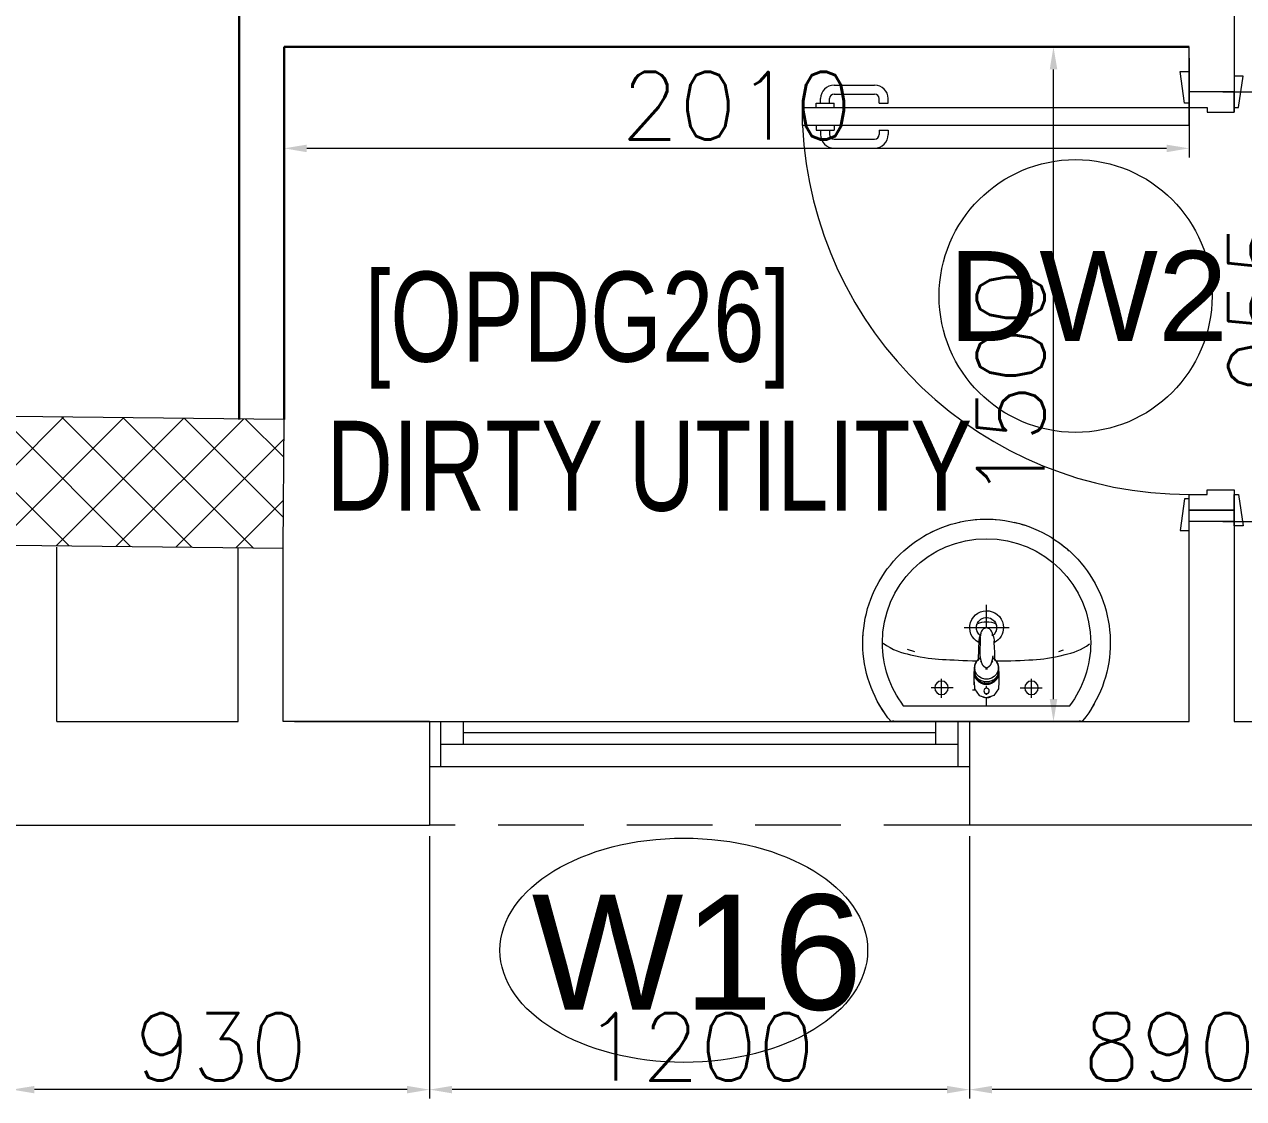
# Model space of a CAD drawing. Header units: millimetres. Extents: x -2143172 to 5255, y -610845 to 279739.
# Drawn here: x -1154901 to -1152191, y -595826 to -593438 of the extents above; entities that cross this region are included whole.
import ezdxf

# ---------------------------------------------------------------- set-up
doc = ezdxf.new("R2010")
doc.units = ezdxf.units.MM
doc.header["$LTSCALE"] = 30
doc.linetypes.add('HIDDEN', pattern=[9.525, 6.35, -3.175])
doc.linetypes.add('HIDDEN2', pattern=[0.1875, 0.125, -0.0625])
doc.layers.get('0').update_dxf_attribs({"lineweight": 5})
doc.layers.get('Defpoints').update_dxf_attribs({"lineweight": 5})
for name, color, linetype, lineweight in [('72_EGR_BASE_TEXT', 7, 'Continuous', 5), ('Al Window tag', 5, 'Continuous', 5), ('Aluminum', 7, 'Continuous', 5), ('C-HYDR-CTCH', 6, 'Continuous', 5), ('dims.', 152, 'Continuous', 5), ('DTAG', 20, 'Continuous', 9), ('Hatch', 252, 'Continuous', 5), ('LOADING', 163, 'Continuous', 5), ('P-SANR-FIXT', 6, 'Continuous', 18), ('P-SANR-FIXT-1', 6, 'Continuous', 13), ('Proj', 7, 'HIDDEN2', 5), ('Structure', 20, 'Continuous', 5), ('Walls', 32, 'Continuous', 5)]:
    doc.layers.add(name, color=color, linetype=linetype, lineweight=lineweight)
doc.layers.add('Wooden Joinery', color=7, linetype='Continuous', lineweight=5, true_color=0x521300)
doc.layers.add('X-WHITE glass', color=255, linetype='Continuous')
doc.styles.add('SIMPLEX', font='SIMPLEX.shx', dxfattribs={"height": 150})
doc.styles.add('TTLB-A0-JeddahDP$0$swis721', font='swiss.ttf')
doc.styles.add('X3G_ENTITY_2587DB', font='swisscl.ttf', dxfattribs={"height": 200})
doc.styles.add('X3G_ENTITY_258862', font='swisscl.ttf', dxfattribs={"height": 200})
doc.dimstyles.new('Buk', dxfattribs={"dimtxt": 150, "dimasz": 50, "dimexe": 20, "dimexo": 25, "dimgap": 20, "dimtad": 1, "dimdec": 0, "dimrnd": 5, "dimdsep": 46, "dimtxsty": 'SIMPLEX', "dimcen": 0, "dimdle": 20, "dimclrd": 256, "dimclre": 256, "dimclrt": 256, "dimadec": 0, "dimazin": 0, "dimtfac": 0.0075, "dimtdec": 0, "dimtmove": 1, "dimatfit": 2, "dimldrblk": 'ARCHTICK', "dimfxl": 1, "dimtolj": 1, "dimtzin": 0, "dimlwd": -1, "dimlwe": -1, "dimarcsym": 0})

# ---------------------------------------------------------------- blocks, each defined once
blk = doc.blocks.new('*D798')
at = {"layer": 'Defpoints', "color": 0, "transparency": 16777216}
for p in [(-1152800.6, -595218.1), (-1151912.5, -595218.1), (-1152800.6, -595806.4)]:
    blk.add_point(p, dxfattribs=at)
at = {"layer": 'dims.', "linetype": 'Continuous', "transparency": 16777216}
for p, q in [((-1152800.6, -595243.1), (-1152800.6, -595826.4)), ((-1151912.5, -595243.1), (-1151912.5, -595826.4))]:
    blk.add_line(p, q, dxfattribs=at)
at = {"layer": 'dims.', "transparency": 16777216}
blk.add_line((-1151962.5, -595806.4), (-1152750.6, -595806.4), dxfattribs=at)
for points in [[(-1152750.6, -595798.1), (-1152750.6, -595814.7), (-1152800.6, -595806.4)], [(-1151962.5, -595798.1), (-1151962.5, -595814.7), (-1151912.5, -595806.4)]]:
    blk.add_solid(points, dxfattribs=at)
at = {"layer": 'dims.', "transparency": 16777216, "insert": (-1152356.5, -595711.4), "char_height": 150, "attachment_point": 5, "style": 'SIMPLEX'}
blk.add_mtext('\\A1;890', dxfattribs=at)
blk = doc.blocks.new('_ArchTick')
at = {"color": 0, "linetype": 'ByBlock', "const_width": 0.15}
blk.add_lwpolyline([(-0.5, -0.5), (0.5, 0.5)], dxfattribs=at)
blk = doc.blocks.new('*D799')
at = {"layer": 'Defpoints', "color": 0, "transparency": 16777216}
for p in [(-1154000.6, -595218.1), (-1152800.6, -595218.1), (-1154000.6, -595806.4)]:
    blk.add_point(p, dxfattribs=at)
at = {"layer": 'dims.', "linetype": 'Continuous', "transparency": 16777216}
for p, q in [((-1154000.6, -595243.1), (-1154000.6, -595826.4)), ((-1152800.6, -595243.1), (-1152800.6, -595826.4))]:
    blk.add_line(p, q, dxfattribs=at)
at = {"layer": 'dims.', "transparency": 16777216}
blk.add_line((-1152850.6, -595806.4), (-1153950.6, -595806.4), dxfattribs=at)
for points in [[(-1153950.6, -595798.1), (-1153950.6, -595814.7), (-1154000.6, -595806.4)], [(-1152850.6, -595798.1), (-1152850.6, -595814.7), (-1152800.6, -595806.4)]]:
    blk.add_solid(points, dxfattribs=at)
at = {"layer": 'dims.', "transparency": 16777216, "insert": (-1153400.6, -595711.4), "char_height": 150, "attachment_point": 5, "style": 'SIMPLEX'}
blk.add_mtext('\\A1;1200', dxfattribs=at)
blk = doc.blocks.new('*D800')
at = {"layer": 'Defpoints', "color": 0, "transparency": 16777216}
for p in [(-1154928.7, -595218.1), (-1154000.6, -595218.1), (-1154928.7, -595806.4)]:
    blk.add_point(p, dxfattribs=at)
at = {"layer": 'dims.', "linetype": 'Continuous', "transparency": 16777216}
for p, q in [((-1154928.7, -595243.1), (-1154928.7, -595826.4)), ((-1154000.6, -595243.1), (-1154000.6, -595826.4))]:
    blk.add_line(p, q, dxfattribs=at)
at = {"layer": 'dims.', "transparency": 16777216}
blk.add_line((-1154050.6, -595806.4), (-1154878.7, -595806.4), dxfattribs=at)
for points in [[(-1154878.7, -595798.1), (-1154878.7, -595814.7), (-1154928.7, -595806.4)], [(-1154050.6, -595798.1), (-1154050.6, -595814.7), (-1154000.6, -595806.4)]]:
    blk.add_solid(points, dxfattribs=at)
at = {"layer": 'dims.', "transparency": 16777216, "insert": (-1154464.6, -595711.4), "char_height": 150, "attachment_point": 5, "style": 'SIMPLEX'}
blk.add_mtext('\\A1;930', dxfattribs=at)
blk = doc.blocks.new('*D210')
at = {"layer": 'Defpoints', "color": 0, "transparency": 16777216}
for p in [(-1154323.8, -593488.1, 0), (-1152312.5, -593488.1), (-1154323.8, -593713.8)]:
    blk.add_point(p, dxfattribs=at)
at = {"layer": 'dims.', "linetype": 'Continuous', "transparency": 16777216}
for p, q in [((-1154323.8, -593513.1), (-1154323.8, -593733.8)), ((-1152312.5, -593513.1), (-1152312.5, -593733.8))]:
    blk.add_line(p, q, dxfattribs=at)
at = {"layer": 'dims.', "transparency": 16777216}
blk.add_line((-1152362.5, -593713.8), (-1154273.8, -593713.8), dxfattribs=at)
for points in [[(-1154273.8, -593705.5), (-1154273.8, -593722.2), (-1154323.8, -593713.8)], [(-1152362.5, -593705.5), (-1152362.5, -593722.2), (-1152312.5, -593713.8)]]:
    blk.add_solid(points, dxfattribs=at)
at = {"layer": 'dims.', "transparency": 16777216, "insert": (-1153318.1, -593618.8), "char_height": 150, "attachment_point": 5, "style": 'SIMPLEX'}
blk.add_mtext('\\A1;2010', dxfattribs=at)
blk = doc.blocks.new('*D211')
at = {"layer": 'Defpoints', "color": 0, "transparency": 16777216}
for p in [(-1152262.5, -593588.1), (-1152262.5, -594543.1), (-1152055.5, -594543.1)]:
    blk.add_point(p, dxfattribs=at)
at = {"layer": 'dims.', "linetype": 'Continuous', "transparency": 16777216}
for p, q in [((-1152237.5, -593588.1), (-1152035.5, -593588.1)), ((-1152237.5, -594543.1), (-1152035.5, -594543.1))]:
    blk.add_line(p, q, dxfattribs=at)
at = {"layer": 'dims.', "transparency": 16777216}
blk.add_line((-1152055.5, -593638.1), (-1152055.5, -594493.1), dxfattribs=at)
for points in [[(-1152063.8, -593638.1), (-1152047.1, -593638.1), (-1152055.5, -593588.1)], [(-1152063.8, -594493.1), (-1152047.1, -594493.1), (-1152055.5, -594543.1)]]:
    blk.add_solid(points, dxfattribs=at)
at = {"layer": 'dims.', "transparency": 16777216, "insert": (-1152150.5, -594065.6), "char_height": 150, "attachment_point": 5, "rotation": 90, "style": 'SIMPLEX'}
blk.add_mtext('\\A1;955', dxfattribs=at)
blk = doc.blocks.new('*D212')
at = {"layer": 'Defpoints', "color": 0, "transparency": 16777216}
for p in [(-1154326.2, -593488.1), (-1152614, -593488.1), (-1154326.2, -594988.1)]:
    blk.add_point(p, dxfattribs=at)
at = {"layer": 'dims.', "linetype": 'Continuous', "transparency": 16777216}
for p, q in [((-1154301.2, -593488.1), (-1152594, -593488.1)), ((-1154301.2, -594988.1), (-1152594, -594988.1))]:
    blk.add_line(p, q, dxfattribs=at)
at = {"layer": 'dims.', "transparency": 16777216}
blk.add_line((-1152614, -594938.1), (-1152614, -593538.1), dxfattribs=at)
for points in [[(-1152622.3, -593538.1), (-1152605.6, -593538.1), (-1152614, -593488.1)], [(-1152622.3, -594938.1), (-1152605.6, -594938.1), (-1152614, -594988.1)]]:
    blk.add_solid(points, dxfattribs=at)
at = {"layer": 'dims.', "transparency": 16777216, "insert": (-1152709, -594238.1), "char_height": 150, "attachment_point": 5, "rotation": 90, "style": 'SIMPLEX'}
blk.add_mtext('\\A1;1500', dxfattribs=at)
blk = doc.blocks.new('A$C47696aed')
at = {"layer": 'Hatch'}
h = blk.add_hatch(dxfattribs=at)
h.set_pattern_fill('ANSI37', color=256, scale=30)
h.paths.add_polyline_path([(50952.7, 21917.9), (50348.7, 21909.7), (50352.6, 21621.3), (50956.6, 21629.5)])
h.paths.add_polyline_path([(43791.9, 21910.1), (43208.4, 21904.7), (43188.5, 21613.3), (43772, 21618.7)])
h.paths.add_polyline_path([(29414.9, 21902.8), (28815.8, 21898.7), (28810.1, 21605.6), (29409.2, 21609.7)])
h.paths.add_polyline_path([(36600.2, 21904.9), (35999, 21897.4), (35990.7, 21611.8), (36591.9, 21619.3)])
h.paths.add_polyline_path([(22195.7, 21912), (21589.3, 21890.2), (21603.8, 21597.6), (22210.2, 21619.5)])
h.paths.add_polyline_path([(15459.1, 21901.7), (14237.2, 21925.6), (14230.7, 21629.5), (15452.7, 21605.5)])
h.paths.add_polyline_path([(15473.2, 14701.6), (14258.2, 14685.8), (14244.7, 14393.4), (15459.7, 14409.1)])
h.paths.add_polyline_path([(15447.1, 7508.4), (14244, 7492.4), (14238.3, 7199.4), (15441.4, 7215.3)])
h.paths.add_polyline_path([(15465.6, 309.7), (14269, 298.3), (14271.8, 3.8), (15468.5, 15.2)])
h.paths.add_polyline_path([(7830.6, 311.8), (7227.1, 308.1), (7237.7, 22.6), (7841.3, 26.3)])
h.paths.add_polyline_path([(7815.2, 7509.8), (7218.4, 7511.4), (7218.2, 7210.2), (7815.1, 7208.6)])
h.paths.add_polyline_path([(7825.1, 14699.4), (7205.8, 14700.6), (7195.2, 14397.6), (7814.5, 14396.4)])
h.paths.add_polyline_path([(7801.7, 21878.7), (7201.1, 21893.2), (7197.5, 21603.6), (7798.1, 21589.1)])
h.paths.add_polyline_path([(602.6, 21876.9), (0, 21899.6), (1.9, 21611.2), (604.5, 21588.5)])
h.paths.add_polyline_path([(610.4, 7498.6), (8.3, 7491.6), (11.7, 7200), (613.7, 7206.9)])
h.paths.add_polyline_path([(627.9, 303.9), (29.5, 302.9), (34.3, 2.3), (632.7, 3.3)])
h.paths.add_polyline_path([(22214.6, 317.2), (21608.9, 304.3), (21614.6, 3.1), (22220.3, 16)])
h.paths.add_polyline_path([(22208.1, 7509.7), (21613.7, 7492.1), (21615.8, 7195.5), (22210.2, 7213.1)])
h.paths.add_polyline_path([(22199.3, 14717.7), (21600.4, 14710), (21604.4, 14409.9), (22203.4, 14417.6)])
h.paths.add_polyline_path([(29399.7, 14702.4), (28797.7, 14707.1), (28802, 14415), (29403.9, 14410.3)])
h.paths.add_polyline_path([(29403.4, 7519.8), (28799.6, 7502.2), (28813, 7202.1), (29413.1, 7223.2)])
h.paths.add_polyline_path([(29419.5, 303.8), (28815.7, 310.4), (28813.3, 24.7), (29417.2, 18.1)])
h.paths.add_polyline_path([(36618, 314.2), (36020.7, 299.7), (36029.7, 0), (36627, 14.6)])
h.paths.add_polyline_path([(36610.7, 7502.6), (36009.5, 7504.5), (36010.6, 7207.3), (36611.9, 7205.4)])
h.paths.add_polyline_path([(36574.3, 14706.4), (35993.4, 14711.1), (36013.1, 14421.3), (36594, 14416.6)])
h.paths.add_polyline_path([(43777.6, 14705.7), (43180, 14719.4), (43182, 14427.5), (43779.6, 14413.8)])
h.paths.add_polyline_path([(43778.6, 7507.1), (43210.2, 7499.5), (43212, 7205.4), (43780.5, 7213)])
h.paths.add_polyline_path([(43815.7, 310), (43210.4, 307.3), (43211.8, 2.8), (43817, 5.4)])
h.paths.add_polyline_path([(50989.9, 309.5), (50401.9, 325.5), (50388.7, 18.3), (50976.7, 2.3)])
h.paths.add_polyline_path([(50974.1, 7508.9), (50370.9, 7510), (50368.9, 7213.4), (50972.2, 7212.3)])
at = {"layer": 'C-HYDR-CTCH', "color": 4, "flags": 128}
blk.add_lwpolyline([(28815.7, 310.4), (28813.3, 24.7), (29417.2, 18.1), (29419.5, 303.8), (28815.7, 310.4)], dxfattribs=at)
blk = doc.blocks.new('A$C72370EFE')
at = {"layer": 'Wooden Joinery'}
for p, q in [((-0.01, -0.04), (-0.02, -0.04)), ((-0.01, -0.03), (-0.01, -0.07)), ((0, -0.03), (-0.01, -0.03)), ((0.04, -0.03), (0.05, -0.03)), ((0.05, -0.03), (0.05, -0.07)), ((0.05, -0.04), (0.06, -0.04)), ((-0.05, -0.07), (-0.05, -0.16)), ((-0.03, -0.07), (-0.03, -0.16)), ((-0.01, -0.06), (-0.02, -0.06)), ((0, -0.07), (-0.01, -0.07)), ((0.04, -0.07), (0.05, -0.07)), ((0.05, -0.06), (0.06, -0.06)), ((0.07, -0.07), (0.07, -0.16)), ((0.09, -0.07), (0.09, -0.16)), ((-0.01, -0.17), (-0.02, -0.17)), ((-0.01, -0.17), (-0.01, -0.19)), ((0.05, -0.17), (0.06, -0.17)), ((0.05, -0.17), (0.05, -0.19)), ((-0.01, -0.19), (-0.02, -0.19)), ((0.05, -0.19), (0.06, -0.19))]:
    blk.add_line(p, q, dxfattribs=at)
for centre, radius, start, end in [((-0.02, -0.07), 0.03, 90, 180), ((0.06, -0.07), 0.03, 0, 90), ((-0.02, -0.07), 0.01, 90, 180), ((0.06, -0.07), 0.01, 0, 90), ((-0.02, -0.16), 0.03, 180, 270), ((-0.02, -0.16), 0.01, 180, 270), ((0.06, -0.16), 0.01, 270, 0), ((0.06, -0.16), 0.03, 270, 0)]:
    blk.add_arc(centre, radius, start, end, dxfattribs=at)
blk = doc.blocks.new('A$C3BB820D7')
at = {"layer": 'Al Window tag'}
blk.add_ellipse((0, 0), major_axis=(408.6, 0), ratio=0.610025, dxfattribs=at)
at = {"layer": 'Al Window tag', "insert": (-338.2, 123.8, 0), "char_height": 256, "attachment_point": 1, "style": 'TTLB-A0-JeddahDP$0$swis721'}
blk.add_mtext_dynamic_manual_height_columns('W16', width=1569.457, gutter_width=9406.5, heights=[480.3], dxfattribs=at)
blk = doc.blocks.new('A$C3D861D96')
at = {"layer": 'DTAG'}
blk.add_circle((0, 0), 303.3, dxfattribs=at)
at = {"layer": 'DTAG', "insert": (-282.4, 100), "char_height": 200, "width": 6547.939, "attachment_point": 1, "style": 'TTLB-A0-JeddahDP$0$swis721'}
blk.add_mtext('DW2', dxfattribs=at)
blk = doc.blocks.new('FP_138-161_A_00_GFL_-0_080_Einreichung_Grundrisse_100')
at = {"layer": 'P-SANR-FIXT'}
blk.add_line((-0.0044, -0.0019), (-0.0045, -0.0021), dxfattribs=at)
at = {"layer": 'P-SANR-FIXT', "flags": 128}
blk.add_lwpolyline([(-0.0057, -0.0037), (-0.0058, -0.0039), (-0.006, -0.004)], dxfattribs=at)
blk = doc.blocks.new('FP_139-161_A_00_GFL_-0_080_Einreichung_Grundrisse_100')
at = {"layer": 'P-SANR-FIXT'}
blk.add_line((0.0045, -0.0022), (0.0044, -0.002), dxfattribs=at)
at = {"layer": 'P-SANR-FIXT', "flags": 128}
blk.add_lwpolyline([(0.006, -0.004), (0.0059, -0.0039), (0.0057, -0.0038)], dxfattribs=at)
blk = doc.blocks.new('IS_Ceraplus_B8204_BIM_BG _1_ - B8204AA - CERAPLUS single lever basin mixer with pop-up waste-V137-161_A_00_GFL_-0_080_Einreichung_Grundrisse_100')
at = {"layer": 'P-SANR-FIXT-1'}
h = blk.add_hatch(dxfattribs=at)
h.set_pattern_fill('FP_26', color=256, style=0, pattern_type=2)
h.set_pattern_definition([(225, (0.009, 0), (0.010607, -0.010607), []), (315, (0.009, 0), (0.010607, 0.010607), [])])
h.paths.add_polyline_path([(0.0056, -0.002), (0.0058, -0.0024), (0.0058, -0.0021)])
h.paths.add_polyline_path([(0.007, -0.0039), (0.0088, -0.0045), (0.0084, -0.0043)])
at = {"layer": 'LOADING'}
for p, q in [((-0.028, 0), (-0.028, -0.0281)), ((0.028, -0.0281), (0.028, 0)), ((-0.0274, -0.0337), (-0.0271, -0.0392)), ((-0.0262, -0.0282), (-0.0263, -0.0287)), ((-0.0137, -0.0512), (-0.0129, -0.0517)), ((0.0124, -0.052), (0.0133, -0.0515)), ((0.0185, -0.0618), (0.019, -0.0539)), ((0.019, -0.0539), (0.0188, -0.0561)), ((0.0263, -0.0287), (0.0262, -0.0282)), ((0.0262, -0.0293), (0.0263, -0.0287)), ((0.0271, -0.0392), (0.0274, -0.0337)), ((0.014, -0.0647), (0.0133, -0.1077))]:
    blk.add_line(p, q, dxfattribs=at)
at = {"layer": 'LOADING', "flags": 128}
for points in [[(-0.0272, -0.0069), (-0.0266, 0.009), (-0.0165, 0.0236), (0, 0.0291)], [(0.0272, -0.0069), (0.0266, 0.009), (0.0165, 0.0236), (0, 0.0291)], [(-0.0176, -0.0568), (-0.0224, -0.0513), (-0.0254, -0.0448), (-0.0264, -0.0376), (-0.0253, -0.0305), (-0.0222, -0.024), (-0.0172, -0.0186), (-0.0109, -0.0147), (-0.0037, -0.0127), (0.0037, -0.0127), (0.0109, -0.0147), (0.0172, -0.0186), (0.0222, -0.024), (0.0253, -0.0305), (0.0264, -0.0376), (0.0254, -0.0448), (0.0224, -0.0513), (0.0176, -0.0568)], [(-0.0271, -0.0393), (-0.027, -0.0403), (-0.0269, -0.0414), (-0.0267, -0.0424), (-0.0265, -0.0434), (-0.0262, -0.0444), (-0.0259, -0.0454), (-0.0255, -0.0464), (-0.0252, -0.0474), (-0.0247, -0.0484), (-0.0243, -0.0493), (-0.0238, -0.0502), (-0.0232, -0.0511), (-0.0226, -0.052), (-0.022, -0.0529), (-0.0214, -0.0537), (-0.0207, -0.0545), (-0.0199, -0.0553), (-0.0192, -0.0561), (-0.0184, -0.0568), (-0.0176, -0.0575), (-0.0173, -0.0577)], [(-0.019, -0.0539), (-0.0185, -0.0615), (-0.0185, -0.0618)], [(0.0173, -0.0577), (0.0181, -0.057), (0.0189, -0.0563), (0.0197, -0.0556), (0.0204, -0.0548), (0.0211, -0.054), (0.0218, -0.0532), (0.0224, -0.0523), (0.023, -0.0514), (0.0236, -0.0505), (0.0241, -0.0496), (0.0246, -0.0487), (0.025, -0.0477), (0.0254, -0.0467), (0.0258, -0.0458), (0.0261, -0.0448), (0.0264, -0.0437), (0.0266, -0.0427), (0.0268, -0.0417), (0.027, -0.0407), (0.0271, -0.0396), (0.0271, -0.0393)], [(-0.0181, -0.0728), (-0.0177, -0.083), (-0.0172, -0.0938)], [(-0.0162, -0.0579), (-0.0156, -0.058), (-0.0151, -0.0581), (-0.0146, -0.0583), (-0.0142, -0.0586), (-0.0139, -0.0588), (-0.0138, -0.0591)], [(-0.0138, -0.0591), (-0.0139, -0.0612), (-0.014, -0.0633)], [(0.0138, -0.0591), (0.0139, -0.0588), (0.0142, -0.0586), (0.0146, -0.0583), (0.0151, -0.0581), (0.0156, -0.058), (0.0162, -0.0579)], [(0.014, -0.0633), (0.0139, -0.0612), (0.0138, -0.0591)], [(0.0171, -0.0578), (0.0174, -0.0575), (0.0176, -0.0568)], [(0.0172, -0.0938), (0.0177, -0.083), (0.0181, -0.0728)], [(0.0184, -0.0651), (0.0184, -0.0652), (0.0184, -0.0652), (0.0184, -0.0652), (0.0184, -0.0654), (0.0184, -0.0655)], [(-0.0129, -0.1142), (-0.0124, -0.1161), (-0.0118, -0.1179), (-0.0109, -0.1197), (-0.0098, -0.1214), (-0.0084, -0.123), (-0.0067, -0.1244), (-0.0047, -0.1255), (-0.0025, -0.1263), (0, -0.1266)], [(0, -0.1266), (0.0025, -0.1263), (0.0047, -0.1255), (0.0067, -0.1244), (0.0084, -0.123), (0.0098, -0.1214), (0.0109, -0.1197), (0.0118, -0.1179), (0.0124, -0.1161), (0.0129, -0.1142)]]:
    blk.add_lwpolyline(points, dxfattribs=at)
at = {"layer": 'LOADING'}
for centre, radius, start, end in [((0, 0.0135), 0.00603, 0, 180), ((0, 0.0135), 0.00603, 180, 0), ((-0.009, 0), 0.005, 300, 315), ((0.009, 0), 0.005, 225, 240)]:
    blk.add_arc(centre, radius, start, end, dxfattribs=at)
for centre, major_axis, start_param, end_param in [((0, -0.0281), (-0.028, 0), 4.712389, 6.47291), ((0, -0.0287), (0.0267, 0), 1.570796, 3.036556), ((0, -0.0287), (0.0263, 0), 2.625648, 2.791756), ((0, -0.0287), (-0.0263, 0), 4.712389, 5.759587), ((0, -0.0281), (0.028, 0), 6.093357, 7.853982), ((0, -0.0287), (0.0267, 0), 0.105099, 1.570796), ((0, -0.0287), (0.0262, 0), 0.523599, 1.570796), ((0, -0.0287), (0.0262, 0), 0.349919, 0.515945), ((0, -0.0321), (0.0275, 0), 3.141823, 3.202701), ((0, -0.0321), (0.0275, 0), 3.239313, 3.439417), ((0, -0.0281), (0.028, 0), 3.371221, 3.483334), ((0, -0.0312), (0.0248, 0), 4.111947, 4.191073), ((0, -0.0281), (0.028, 0), 4.202431, 4.259552), ((0, -0.0287), (0.0263, 0), 4.169225, 4.2325), ((0, -0.0281), (0.028, 0), 5.172057, 5.222265), ((0, -0.0287), (0.0267, 0), 6.059374, 6.108652), ((0, -0.0321), (0.0275, 0), 5.985527, 6.185455), ((0, -0.0281), (0.028, 0), 5.94107, 6.05344), ((0, -0.0321), (0.0275, 0), 6.222066, 6.282955)]:
    blk.add_ellipse(centre, major_axis=major_axis, ratio=0.961262, start_param=start_param, end_param=end_param, dxfattribs=at)
for points, knots in [([(-0.0215, -0.0162), (-0.0216, -0.0163), (-0.0219, -0.0167), (-0.0227, -0.0177), (-0.0238, -0.0192), (-0.0249, -0.0211), (-0.0258, -0.0231), (-0.0266, -0.0253), (-0.0273, -0.0282), (-0.0275, -0.0305), (-0.0275, -0.0321)], [0.7859035, 0.7859035, 0.7859035, 0.7859035, 0.7916667, 0.8055556, 0.8333333, 0.8611111, 0.8888889, 0.9166667, 0.9444444, 1, 1, 1, 1]), ([(0.021, -0.0157), (0.0208, -0.0154), (0.0203, -0.0149), (0.0192, -0.0139), (0.0177, -0.0127), (0.0161, -0.0117), (0.0148, -0.0109), (0.0138, -0.0104), (0.0127, -0.0099), (0.0113, -0.0093), (0.0087, -0.0084), (0.0048, -0.0075), (0, -0.0071), (-0.0048, -0.0075), (-0.0087, -0.0084), (-0.0113, -0.0093), (-0.0127, -0.0099), (-0.0138, -0.0104), (-0.0148, -0.0109), (-0.0161, -0.0117), (-0.0177, -0.0127), (-0.0191, -0.0139), (-0.0202, -0.0149), (-0.0208, -0.0154), (-0.021, -0.0157)], [0.2222222, 0.2222222, 0.2222222, 0.2222222, 0.2361111, 0.25, 0.2777778, 0.3055556, 0.3194444, 0.3333333, 0.3472222, 0.3611111, 0.3888889, 0.4444444, 0.5, 0.5555556, 0.6111111, 0.6388889, 0.6527778, 0.6666667, 0.6805556, 0.6944444, 0.7222222, 0.75, 0.7638889, 0.7777778, 0.7777778, 0.7777778, 0.7777778]), ([(0.0275, -0.0321), (0.0275, -0.0305), (0.0273, -0.0282), (0.0266, -0.0253), (0.0258, -0.0231), (0.0249, -0.0211), (0.0238, -0.0192), (0.0227, -0.0177), (0.0219, -0.0167), (0.0216, -0.0163), (0.0215, -0.0162)], [0, 0, 0, 0, 0.0555556, 0.0833333, 0.1111111, 0.1388889, 0.1666667, 0.1944444, 0.2083333, 0.2142181, 0.2142181, 0.2142181, 0.2142181]), ([(-0.0188, -0.0538), (-0.0188, -0.0547), (-0.0186, -0.0582), (-0.0185, -0.0619), (-0.0184, -0.0646)], [0.6724021, 0.6724021, 0.6724021, 0.6724021, 0.75, 1, 1, 1, 1]), ([(0, -0.0378), (-0.0005, -0.038), (-0.0012, -0.0384), (-0.0021, -0.0389), (-0.0028, -0.0393), (-0.0035, -0.0397), (-0.0042, -0.04), (-0.0049, -0.0405), (-0.0055, -0.0409), (-0.0061, -0.0414), (-0.0067, -0.0419), (-0.0072, -0.0424), (-0.0078, -0.0429), (-0.0083, -0.0435), (-0.0088, -0.0441), (-0.0092, -0.0446), (-0.0096, -0.0452), (-0.01, -0.0459), (-0.0103, -0.0466), (-0.0105, -0.0472), (-0.0107, -0.0477), (-0.0108, -0.0481), (-0.0109, -0.0484), (-0.0111, -0.0489), (-0.0114, -0.0497), (-0.0118, -0.0509), (-0.0122, -0.0521), (-0.0124, -0.053), (-0.0126, -0.0537), (-0.0128, -0.0544), (-0.0129, -0.0552), (-0.0131, -0.0559), (-0.0132, -0.0566), (-0.0134, -0.0572), (-0.0136, -0.0581), (-0.0137, -0.0587), (-0.0138, -0.0591)], [0, 0, 0, 0, 0.055556, 0.083333, 0.111111, 0.138889, 0.166667, 0.194444, 0.222222, 0.25, 0.277778, 0.305556, 0.333333, 0.361111, 0.388889, 0.416667, 0.444444, 0.472222, 0.5, 0.527778, 0.541667, 0.555556, 0.569444, 0.583333, 0.611111, 0.666667, 0.722222, 0.75, 0.777778, 0.805556, 0.833333, 0.861111, 0.888889, 0.916667, 0.944444, 1, 1, 1, 1]), ([(0, -0.0357), (-0.0006, -0.0357), (-0.0013, -0.0357), (-0.002, -0.0357), (-0.0022, -0.0357)], [0, 0, 0, 0, 0.1, 0.1298359, 0.1298359, 0.1298359, 0.1298359]), ([(0.0022, -0.0357), (0.002, -0.0357), (0.0013, -0.0357), (0.0006, -0.0357), (0, -0.0357)], [0.8701578, 0.8701578, 0.8701578, 0.8701578, 0.9, 1, 1, 1, 1]), ([(0.0138, -0.0591), (0.0137, -0.0587), (0.0136, -0.0581), (0.0134, -0.0572), (0.0132, -0.0566), (0.0131, -0.0559), (0.0129, -0.0552), (0.0128, -0.0544), (0.0126, -0.0537), (0.0124, -0.053), (0.0122, -0.0521), (0.0118, -0.0509), (0.0114, -0.0497), (0.0111, -0.0489), (0.0109, -0.0484), (0.0108, -0.0481), (0.0107, -0.0477), (0.0105, -0.0472), (0.0103, -0.0466), (0.01, -0.0459), (0.0096, -0.0452), (0.0092, -0.0446), (0.0088, -0.0441), (0.0083, -0.0435), (0.0078, -0.0429), (0.0072, -0.0424), (0.0067, -0.0419), (0.0061, -0.0414), (0.0055, -0.0409), (0.0049, -0.0405), (0.0042, -0.04), (0.0035, -0.0397), (0.0028, -0.0393), (0.0021, -0.0389), (0.0012, -0.0384), (0.0005, -0.038), (0, -0.0378)], [0, 0, 0, 0, 0.055556, 0.083333, 0.111111, 0.138889, 0.166667, 0.194444, 0.222222, 0.25, 0.277778, 0.333333, 0.388889, 0.416667, 0.430556, 0.444444, 0.458333, 0.472222, 0.5, 0.527778, 0.555556, 0.583333, 0.611111, 0.638889, 0.666667, 0.694444, 0.722222, 0.75, 0.777778, 0.805556, 0.833333, 0.861111, 0.888889, 0.916667, 0.944444, 1, 1, 1, 1]), ([(0.0184, -0.0646), (0.0185, -0.0619), (0.0186, -0.0582), (0.0188, -0.0547), (0.0188, -0.0538)], [0, 0, 0, 0, 0.25, 0.3275586, 0.3275586, 0.3275586, 0.3275586]), ([(-0.0162, -0.0579), (-0.0162, -0.0578), (-0.0163, -0.0578), (-0.0165, -0.0577), (-0.0166, -0.0575), (-0.0167, -0.0574), (-0.0169, -0.0573), (-0.017, -0.0572), (-0.0172, -0.0571), (-0.0173, -0.057), (-0.0175, -0.0569), (-0.0176, -0.0568)], [0, 0, 0, 0, 0.1, 0.2, 0.3, 0.4, 0.5, 0.6, 0.7, 0.8, 1, 1, 1, 1]), ([(-0.0148, -0.0587), (-0.015, -0.0586), (-0.0159, -0.0583), (-0.0167, -0.058), (-0.0172, -0.0578)], [0.8, 0.8, 0.8, 0.8, 0.85, 1, 1, 1, 1]), ([(0.0141, -0.0613), (0.0141, -0.0611), (0.0143, -0.0608), (0.0145, -0.0604), (0.0148, -0.06), (0.0151, -0.0596), (0.0153, -0.0594), (0.0155, -0.0592), (0.0156, -0.059), (0.0158, -0.0588), (0.016, -0.0587), (0.0163, -0.0585), (0.0165, -0.0583), (0.0166, -0.0582)], [0.3333333, 0.3333333, 0.3333333, 0.3333333, 0.4166667, 0.5, 0.5833333, 0.6666667, 0.7083333, 0.75, 0.7916667, 0.8333333, 0.875, 0.9166667, 1, 1, 1, 1]), ([(0.0176, -0.0568), (0.0175, -0.0569), (0.0173, -0.057), (0.0172, -0.0571), (0.017, -0.0572), (0.0169, -0.0573), (0.0167, -0.0574), (0.0166, -0.0575), (0.0165, -0.0577), (0.0163, -0.0578), (0.0162, -0.0578), (0.0162, -0.0579)], [0, 0, 0, 0, 0.2, 0.3, 0.4, 0.5, 0.6, 0.7, 0.8, 0.9, 1, 1, 1, 1]), ([(-0.0131, -0.1116), (-0.0132, -0.1115), (-0.0135, -0.1109), (-0.0141, -0.1099), (-0.0147, -0.1086), (-0.0153, -0.1072), (-0.0159, -0.1053), (-0.0167, -0.1021), (-0.0171, -0.0992), (-0.0171, -0.0973)], [0.4856715, 0.4856715, 0.4856715, 0.4856715, 0.5, 0.55, 0.6, 0.65, 0.7, 0.8, 1, 1, 1, 1]), ([(0.0131, -0.1116), (0.0133, -0.1113), (0.0137, -0.1106), (0.0142, -0.1096), (0.0147, -0.1084), (0.0153, -0.1072), (0.0159, -0.1053), (0.0167, -0.1021), (0.0171, -0.0992), (0.0171, -0.0973)], [-0.5143371, -0.5143371, -0.5143371, -0.5143371, -0.475, -0.4375, -0.4, -0.35, -0.3, -0.2, 0, 0, 0, 0]), ([(-0.0132, -0.1091), (-0.0132, -0.1096), (-0.0132, -0.1103), (-0.0132, -0.1111), (-0.0132, -0.1115), (-0.0132, -0.1118), (-0.0131, -0.1122), (-0.0131, -0.1125), (-0.0131, -0.1128), (-0.0131, -0.1131), (-0.013, -0.1134), (-0.013, -0.1138), (-0.0129, -0.1141), (-0.0129, -0.1142)], [0.2, 0.2, 0.2, 0.2, 0.4, 0.5, 0.55, 0.6, 0.65, 0.7, 0.75, 0.8, 0.85, 0.9, 1, 1, 1, 1]), ([(0.0129, -0.1142), (0.0129, -0.1141), (0.013, -0.1138), (0.013, -0.1134), (0.0131, -0.1131), (0.0131, -0.1128), (0.0131, -0.1125), (0.0131, -0.1122), (0.0132, -0.1118), (0.0132, -0.1115), (0.0132, -0.1111), (0.0132, -0.1103), (0.0132, -0.1096), (0.0132, -0.1091)], [0, 0, 0, 0, 0.1, 0.15, 0.2, 0.25, 0.3, 0.35, 0.4, 0.45, 0.5, 0.6, 0.8, 0.8, 0.8, 0.8])]:
    blk.add_open_spline(points, degree=3, knots=knots, dxfattribs=at)
for points in [[(-0.0184, -0.0646), (-0.0183, -0.0659), (-0.0182, -0.0684), (-0.0181, -0.0709), (-0.0181, -0.0721)], [(-0.0172, -0.0578), (-0.0171, -0.0578), (-0.0169, -0.058), (-0.0167, -0.0581), (-0.0166, -0.0582)], [(-0.0162, -0.0579), (-0.0162, -0.0579), (-0.0164, -0.0581), (-0.0165, -0.0582), (-0.0166, -0.0583), (-0.0166, -0.0582), (-0.0166, -0.0582)], [(-0.0166, -0.0582), (-0.0163, -0.0585), (-0.0156, -0.059), (-0.0148, -0.0599), (-0.0142, -0.0609), (-0.0139, -0.0617), (-0.0138, -0.0621)], [(-0.014, -0.0633), (-0.014, -0.0633), (-0.014, -0.0633), (-0.014, -0.0633)], [(-0.014, -0.0646), (-0.014, -0.0644), (-0.014, -0.064), (-0.014, -0.0635), (-0.014, -0.0633)], [(0.014, -0.0633), (0.014, -0.0633), (0.014, -0.0633), (0.014, -0.0633)], [(0.014, -0.0633), (0.014, -0.0635), (0.014, -0.064), (0.014, -0.0644), (0.014, -0.0647)], [(0.0172, -0.0578), (0.0168, -0.0579), (0.0158, -0.0583), (0.0147, -0.0587), (0.0141, -0.059)], [(0.0166, -0.0582), (0.0166, -0.0582), (0.0166, -0.0583), (0.0165, -0.0582), (0.0164, -0.0581), (0.0162, -0.0579), (0.0162, -0.0579)], [(0.0166, -0.0582), (0.0167, -0.0582), (0.0168, -0.0581), (0.0169, -0.058), (0.0169, -0.058)], [(0.0169, -0.058), (0.017, -0.0579), (0.0171, -0.0579), (0.0171, -0.0578)], [(0.0181, -0.0721), (0.0181, -0.0709), (0.0182, -0.0684), (0.0183, -0.0659), (0.0184, -0.0646)], [(-0.0172, -0.0938), (-0.0172, -0.0944), (-0.0172, -0.0956), (-0.0171, -0.0967), (-0.0171, -0.0973)], [(0.0171, -0.0973), (0.0171, -0.0967), (0.0172, -0.0956), (0.0172, -0.0944), (0.0172, -0.0938)]]:
    blk.add_open_spline(points, degree=3, dxfattribs=at)
for name in ['FP_138-161_A_00_GFL_-0_080_Einreichung_Grundrisse_100', 'FP_139-161_A_00_GFL_-0_080_Einreichung_Grundrisse_100']:
    blk.add_blockref(name, (0, 0), dxfattribs=at)
blk = doc.blocks.new('_100_WB_KER_REN_55x45x18 - _100_WB_KER_REN_55x45x18-V63-161_A_00_GFL_-0_080_Einreichung_Grundrisse_100')
at = {"layer": 'LOADING'}
for p, q in [((-0.2075, 0.225), (-0.2075, 0.2227)), ((0.2074, 0.225), (-0.2074, 0.225)), ((0.2075, 0.2227), (0.2075, 0.225)), ((-0.1855, 0.1899), (0.1855, 0.1899)), ((0, 0.1899), (0, 0.1724)), ((-0.1, 0.172), (-0.1, 0.1303)), ((0, 0.1656), (0, 0.1628)), ((0.1, 0.172), (0.1, 0.1303)), ((-0.0744, 0.15), (-0.1234, 0.15)), ((-0.0259, 0.155), (-0.0315, 0.155)), ((0, 0.1509), (0, 0.1454)), ((0, 0.1422), (0, 0.1399)), ((0.026, 0.155), (0.0248, 0.155)), ((0.0744, 0.15), (0.1234, 0.15)), ((-0.1763, 0.0637), (-0.1598, 0.0692)), ((0.1605, 0.0691), (0.1707, 0.0656)), ((-0.05, 0.0161), (0.05, 0.0161)), ((0, 0.0168), (0, -0.0348))]:
    blk.add_line(p, q, dxfattribs=at)
at = {"layer": 'LOADING', "flags": 128}
for points in [[(-0.2121, 0.225), (-0.219, 0.2164), (-0.2254, 0.2075), (-0.2316, 0.1983), (-0.2373, 0.189), (-0.2427, 0.1794), (-0.2476, 0.1696), (-0.2522, 0.1596), (-0.2564, 0.1494), (-0.2602, 0.1391), (-0.2635, 0.1286), (-0.2665, 0.118), (-0.269, 0.1073), (-0.271, 0.0965), (-0.2727, 0.0856), (-0.2739, 0.0747), (-0.2747, 0.0637), (-0.275, 0.0527), (-0.275, 0.05)], [(0.275, 0.05), (0.2748, 0.061), (0.2741, 0.072), (0.273, 0.0829), (0.2715, 0.0938), (0.2695, 0.1046), (0.2671, 0.1154), (0.2643, 0.126), (0.261, 0.1365), (0.2574, 0.1469), (0.2533, 0.1571), (0.2488, 0.1671), (0.2439, 0.177), (0.2387, 0.1866), (0.233, 0.1961), (0.227, 0.2053), (0.2206, 0.2142), (0.2138, 0.2229), (0.2121, 0.225)], [(-0.275, 0.05), (-0.2748, 0.039), (-0.2741, 0.028), (-0.273, 0.0171), (-0.2715, 0.0062), (-0.2695, -0.0046), (-0.2671, -0.0154), (-0.2643, -0.026), (-0.261, -0.0365), (-0.2574, -0.0469), (-0.2533, -0.0571), (-0.2488, -0.0671), (-0.2439, -0.077), (-0.2387, -0.0866), (-0.233, -0.0961), (-0.227, -0.1053), (-0.2206, -0.1142), (-0.2138, -0.1229), (-0.2067, -0.1313), (-0.1993, -0.1395), (-0.1916, -0.1473), (-0.1836, -0.1548), (-0.1752, -0.162), (-0.1666, -0.1688), (-0.1577, -0.1753), (-0.1486, -0.1814), (-0.1392, -0.1872), (-0.1296, -0.1925), (-0.1198, -0.1975), (-0.1098, -0.2021), (-0.0996, -0.2063), (-0.0893, -0.2101), (-0.0788, -0.2135), (-0.0682, -0.2164), (-0.0575, -0.2189), (-0.0467, -0.221), (-0.0359, -0.2227), (-0.0249, -0.2239), (-0.014, -0.2246), (-0.003, -0.225), (0.008, -0.2249), (0.019, -0.2243), (0.03, -0.2234), (0.0409, -0.2219), (0.0517, -0.2201), (0.0625, -0.2178), (0.0731, -0.2151), (0.0837, -0.212), (0.0941, -0.2084), (0.1043, -0.2044), (0.1144, -0.2001), (0.1243, -0.1953), (0.1341, -0.1901), (0.1436, -0.1846), (0.1528, -0.1786), (0.1618, -0.1723), (0.1706, -0.1657), (0.1791, -0.1587), (0.1873, -0.1514), (0.1952, -0.1437), (0.2028, -0.1358), (0.21, -0.1275), (0.217, -0.119), (0.2236, -0.1101), (0.2298, -0.1011), (0.2356, -0.0918), (0.2411, -0.0822), (0.2462, -0.0725), (0.2509, -0.0625), (0.2552, -0.0524), (0.2591, -0.0421), (0.2626, -0.0317), (0.2656, -0.0211), (0.2683, -0.0104), (0.2705, 0.0003), (0.2722, 0.0112), (0.2736, 0.0221), (0.2745, 0.0331), (0.2749, 0.0441), (0.275, 0.05)]]:
    blk.add_lwpolyline(points, dxfattribs=at)
at = {"layer": 'LOADING'}
for centre in [(-0.1, 0.15), (0.1, 0.15)]:
    blk.add_circle(centre, 0.015, dxfattribs=at)
for centre, radius, start, end in [((0, 0.05), 0.275, 140.4788, 141.2381), ((0, 0.05), 0.275, 38.7619, 39.5212), ((0, 0.05), 0.275, 145.9324, 150.3591), ((0, 0.05), 0.2315, 142.8209, 180), ((0, 0.05), 0.2315, 0, 37.1791), ((0, 0.05), 0.275, 29.6409, 34.0676), ((0, 0.155), 0.0175, 54.0899, 125.9101), ((0, 0.155), 0.0175, 68.869, 83.8798), ((0, 0.155), 0.0175, 251.9463, 258.2346), ((0, 0.05), 0.275, 180, 183.6225), ((0, 0.05), 0.2315, 180, 0), ((0, 0.0161), 0.0375, 117.1305, 0), ((0, 0.0161), 0.0225, 129.5025, 0), ((0, 0.0161), 0.0225, 138.0808, 143.3939), ((0, 0.0161), 0.0225, 0, 51.4286), ((0, 0.0161), 0.0225, 36.616, 41.9265), ((0, 0.0161), 0.0375, 0, 61.4146), ((0, 0.0161), 0.0225, 180, 193.3417), ((0, 0.0161), 0.0225, 197.0466, 201.508), ((0, 0.0161), 0.0225, 156.725, 162.0134), ((0, 0.05), 0.047, 243.4433, 296.5567), ((0, 0.0161), 0.0225, 17.9887, 23.276), ((0, 0.0161), 0.0225, 338.492, 342.9534), ((0, 0.0161), 0.0225, 346.6583, 0), ((0, 0.05), 0.275, 307.6689, 312), ((0, 0.05), 0.275, 240, 245.6589), ((0, 0.05), 0.275, 252, 257.5535), ((0, 0.05), 0.275, 282.9241, 288), ((0, 0.05), 0.275, 264, 276)]:
    blk.add_arc(centre, radius, start, end, dxfattribs=at)
for points, knots in [([(-0.2074, 0.225), (-0.2078, 0.225), (-0.2086, 0.225), (-0.2095, 0.225), (-0.2102, 0.225), (-0.2106, 0.225), (-0.2109, 0.225), (-0.2111, 0.225), (-0.2114, 0.225), (-0.2116, 0.225), (-0.2118, 0.225), (-0.2119, 0.225), (-0.2119, 0.225)], [-1, -1, -1, -1, -0.8333333, -0.6666667, -0.5833333, -0.5, -0.4583333, -0.4166667, -0.3333333, -0.2916667, -0.25, -0.1666667, -0.1666667, -0.1666667, -0.1666667]), ([(0.2119, 0.225), (0.2119, 0.225), (0.2118, 0.225), (0.2116, 0.225), (0.2114, 0.225), (0.2111, 0.225), (0.2109, 0.225), (0.2106, 0.225), (0.2102, 0.225), (0.2095, 0.225), (0.2086, 0.225), (0.2078, 0.225), (0.2074, 0.225)], [-0.8333333, -0.8333333, -0.8333333, -0.8333333, -0.75, -0.7083333, -0.6666667, -0.5833333, -0.5416667, -0.5, -0.4166667, -0.3333333, -0.1666667, 0, 0, 0, 0]), ([(-0.0037, 0.1721), (-0.0046, 0.1719), (-0.0064, 0.1714), (-0.0081, 0.1705), (-0.009, 0.17)], [0.5653198, 0.5653198, 0.5653198, 0.5653198, 0.6111111, 0.6666667, 0.6666667, 0.6666667, 0.6666667]), ([(0.009, 0.17), (0.0086, 0.1703), (0.0077, 0.1708), (0.0059, 0.1715), (0.0046, 0.1719), (0.0037, 0.1721)], [0.3333333, 0.3333333, 0.3333333, 0.3333333, 0.3611111, 0.3888889, 0.4346482, 0.4346482, 0.4346482, 0.4346482]), ([(-0.2294, 0.0509), (-0.2103, 0.066), (-0.1431, 0.0839), (-0.1084, 0.0863), (-0.0496, 0.0893), (-0.0206, 0.0899)], [0.0392191, 0.0392191, 0.0392191, 0.0392191, 0.1715289, 0.4228457, 0.6475389, 0.6475389, 0.6475389, 0.6475389]), ([(0.0209, 0.0903), (0.0512, 0.0901), (0.1113, 0.0879), (0.1514, 0.0828), (0.2115, 0.0665), (0.2292, 0.052)], [0.7533082, 0.7533082, 0.7533082, 0.7533082, 0.9865548, 1.235629, 1.3638988, 1.3638988, 1.3638988, 1.3638988]), ([(-0.0141, 0.0337), (-0.0162, 0.0319), (-0.0207, 0.0267), (-0.0225, 0.02), (-0.0225, 0.0161)], [0.7144203, 0.7144203, 0.7144203, 0.7144203, 0.8333333, 1, 1, 1, 1]), ([(0.0225, 0.0161), (0.0225, 0.0187), (0.0216, 0.0239), (0.0182, 0.0298), (0.0152, 0.0327), (0.0141, 0.0337)], [0, 0, 0, 0, 0.1111111, 0.2222222, 0.285568, 0.285568, 0.285568, 0.285568])]:
    blk.add_open_spline(points, degree=3, knots=knots, dxfattribs=at)
for points in [[(-0.2075, 0.2227), (-0.2075, 0.2231), (-0.2075, 0.2235), (-0.2075, 0.2239)], [(0.2075, 0.2239), (0.2075, 0.2235), (0.2075, 0.2231), (0.2075, 0.2227)], [(-0.1852, 0.1899), (-0.1853, 0.1899), (-0.1854, 0.1899), (-0.1855, 0.1899)], [(0.1855, 0.1899), (0.1854, 0.1899), (0.1853, 0.1899), (0.1852, 0.1899)], [(-0.0009, 0.1725), (-0.0013, 0.1725), (-0.0018, 0.1724), (-0.0022, 0.1724)], [(0.0022, 0.1724), (0.0018, 0.1724), (0.0013, 0.1725), (0.0009, 0.1725)], [(-0.0225, 0.0161), (-0.0225, 0.0147), (-0.0222, 0.012), (-0.0215, 0.0093), (-0.021, 0.008)], [(0.021, 0.008), (0.0215, 0.0093), (0.0222, 0.012), (0.0225, 0.0147), (0.0225, 0.0161)]]:
    blk.add_open_spline(points, degree=3, dxfattribs=at)
at = {"layer": 'LOADING', "xscale": -1, "rotation": 5.088887490341627e-12}
blk.add_blockref('IS_Ceraplus_B8204_BIM_BG _1_ - B8204AA - CERAPLUS single lever basin mixer with pop-up waste-V137-161_A_00_GFL_-0_080_Einreichung_Grundrisse_100', (0, 0.1434), dxfattribs=at)

msp = doc.modelspace()

# ---------------------------------------------------------------- linework, layer by layer
at = {"layer": 'Aluminum'}
for p, q in [((-1154000.6, -594988.1, 0.1), (-1152800.6, -594988.1, 0.1)), ((-1153975.6, -595088.1, 0.1), (-1153975.6, -594988.1, 0.1)), ((-1153925.6, -595038.1, 0.1), (-1153925.6, -594988.1, 0.1)), ((-1152875.6, -595038.1, 0.1), (-1152875.6, -594988.1, 0.1)), ((-1152825.6, -595088.1, 0.1), (-1152825.6, -594988.1, 0.1)), ((-1152875.6, -595013.1, 0.1), (-1153925.6, -595013.1, 0.1)), ((-1153975.6, -595038.1, 0.1), (-1152825.6, -595038.1, 0.1)), ((-1154000.6, -595088.1, 0.1), (-1152800.6, -595088.1, 0.1))]:
    msp.add_line(p, q, dxfattribs=at)
at = {"layer": 'Proj', "linetype": 'HIDDEN'}
msp.add_line((-1152800.6, -595218.1, 0.1), (-1154000.6, -595218.1, 0.1), dxfattribs=at)
at = {"layer": 'Walls'}
for p, q in [((-1152212.5, -593018.1, 0.1), (-1152212.5, -593633.1, 0.1)), ((-1152312.5, -593663.1, 0.1), (-1152312.5, -593488.1, 0.1)), ((-1152312.5, -594988.1, 0.1), (-1152312.5, -594483.1, 0.1)), ((-1152212.5, -594473.1, 0.1), (-1152212.5, -594988.1, 0.1)), ((-1152312.5, -594988.1, 0.1), (-1152312.5, -594568.1, 0.1)), ((-1152212.5, -594568.1, 0.1), (-1152212.5, -594988.1, 0.1)), ((-1154828.7, -594988.1, 0.1), (-1154828.7, -594600.1, 0.1)), ((-1154426.2, -594988.1, 0.1), (-1154426.2, -594601.2, 0.1)), ((-1154326.2, -594988.1, 0.1), (-1154326.2, -594602.3, 0.1)), ((-1154828.7, -594988.1, 0.1), (-1154426.2, -594988.1, 0.1)), ((-1154000.6, -594988.1, 0.1), (-1154326.2, -594988.1, 0.1)), ((-1154000.6, -594988.1, 0.1), (-1154000.6, -595218.1, 0.1)), ((-1152800.6, -594988.1, 0.1), (-1152312.5, -594988.1, 0.1)), ((-1152800.6, -594988.1, 0.1), (-1152800.6, -595218.1, 0.1)), ((-1152800.6, -594988.1, 0.1), (-1152800.6, -595218.1, 0.1)), ((-1152212.5, -594988.1, 0.1), (-1151912.5, -594988.1, 0.1)), ((-1154928.7, -595218.1, 0.1), (-1154000.6, -595218.1, 0.1)), ((-1151912.5, -595218.1, 0.1), (-1152800.6, -595218.1, 0.1))]:
    msp.add_line(p, q, dxfattribs=at)
at = {"layer": 'Wooden Joinery', "elevation": 0.1}
for points in [[(-1152312.5, -593613.1), (-1152322.5, -593613.1), (-1152332.5, -593543.1), (-1152312.5, -593543.1)], [(-1152212.5, -593623.1), (-1152202.5, -593623.1), (-1152192.5, -593553.1), (-1152212.5, -593553.1)], [(-1152312.5, -593663.1), (-1153171.5, -593663.1), (-1153171.5, -593623.1), (-1152312.5, -593623.1)], [(-1152212.5, -594483.1), (-1152202.5, -594483.1), (-1152192.5, -594553.1), (-1152212.5, -594553.1)], [(-1152312.5, -594493.1), (-1152322.5, -594493.1), (-1152332.5, -594563.1), (-1152312.5, -594563.1)]]:
    msp.add_lwpolyline(points, close=True, dxfattribs=at)
for points in [[(-1152312.5, -593588.1), (-1152312.5, -593623.1), (-1152272.5, -593623.1), (-1152272.5, -593633.1), (-1152212.5, -593633.1), (-1152212.5, -593588.1), (-1152312.5, -593588.1)], [(-1152312.5, -594518.1), (-1152312.5, -594483.1), (-1152272.5, -594483.1), (-1152272.5, -594473.1), (-1152212.5, -594473.1), (-1152212.5, -594518.1), (-1152312.5, -594518.1)], [(-1152312.5, -594518.1), (-1152212.5, -594518.1), (-1152212.5, -594543.1), (-1152312.5, -594543.1), (-1152312.5, -594518.1)]]:
    msp.add_lwpolyline(points, dxfattribs=at)
at = {"layer": 'Wooden Joinery'}
msp.add_arc((-1152312.5, -593623.1, 0.1), 860, 182.666, 270, dxfattribs=at)
at = {"layer": 'X-WHITE glass', "color": 253, "lineweight": 30, "ltscale": 6, "true_color": 0x9898cc}
for p, q in [((-1154423.8, -594316.6, 0.1), (-1154423.8, -593388.1, 0.1)), ((-1152312.5, -593488.1, 0.1), (-1154323.8, -593488.1, 0.1)), ((-1154323.8, -594316.6, 0.1), (-1154323.8, -593488.1, 0.1))]:
    msp.add_line(p, q, dxfattribs=at)

# ---------------------------------------------------------------- block references
at = {"layer": 'Al Window tag'}
msp.add_blockref('A$C3BB820D7', (-1153435.6, -595496.5, 0.3), dxfattribs=at)
at = {"layer": 'DTAG'}
msp.add_blockref('A$C3D861D96', (-1152564.9, -594042), dxfattribs=at)
at = {"layer": 'LOADING', "xscale": -1000, "yscale": 1000, "zscale": 1000, "rotation": 180}
msp.add_blockref('_100_WB_KER_REN_55x45x18 - _100_WB_KER_REN_55x45x18-V63-161_A_00_GFL_-0_080_Einreichung_Grundrisse_100', (-1152762.8, -594763.1, 0.1), dxfattribs=at)
at = {"layer": 'Structure', "color": 3}
msp.add_blockref('A$C47696aed', (-1183743.4, -594620.4, 0.1), dxfattribs=at)
at = {"layer": 'Wooden Joinery', "xscale": 999.9999999998854, "yscale": 999.9999999998854, "zscale": 999.9999999998854, "rotation": 90.00000000000001}
msp.add_blockref('A$C72370EFE', (-1153171.5, -593663.1, 0.1), dxfattribs=at)

# ---------------------------------------------------------------- texts
at = {"layer": '72_EGR_BASE_TEXT'}
for s, style, p in [('[OPDG26]', 'X3G_ENTITY_2587DB', (-1154145, -594187.9, 0.1)), ('DIRTY UTILITY', 'X3G_ENTITY_258862', (-1154230.1, -594519.4, 0.1))]:
    msp.add_text(s, height=200, dxfattribs=dict(at, style=style)).set_placement(p)

# ---------------------------------------------------------------- dimensions: what is measured, and where the dimension line sits
at = {"layer": 'dims.'}
dim = msp.add_linear_dim(base=(-1152614, -593488.1, 0.1), p1=(-1154326.2, -594988.1, 0.1), p2=(-1154326.2, -593488.1, 0.1), angle=90, dimstyle='Buk', dxfattribs=at)
dim.commit()
dim.dimension.update_dxf_attribs({"geometry": '*D212', "text_midpoint": (-1152709, -594238.1, 0.1)})
for base, p1, p2, picture, middle in [((-1154323.8, -593713.8, 0.1), (-1152312.5, -593488.1, 0.1), (-1154323.8, -593488.1, 0.1), '*D210', (-1153318.1, -593618.8, 0.1)), ((-1154928.7, -595806.4, 0.1), (-1154000.6, -595218.1, 0.1), (-1154928.7, -595218.1, 0.1), '*D800', (-1154464.6, -595711.4, 0.1)), ((-1154000.6, -595806.4, 0.1), (-1152800.6, -595218.1, 0.1), (-1154000.6, -595218.1, 0.1), '*D799', (-1153400.6, -595711.4, 0.1)), ((-1152800.6, -595806.4, 0.1), (-1151912.5, -595218.1, 0.1), (-1152800.6, -595218.1, 0.1), '*D798', (-1152356.5, -595711.4, 0.1))]:
    dim = msp.add_linear_dim(base=base, p1=p1, p2=p2, dimstyle='Buk', dxfattribs=at)
    dim.commit()
    dim.dimension.update_dxf_attribs({"geometry": picture, "text_midpoint": middle})
dim = msp.add_aligned_dim(p1=(-1152262.5, -593588.1, 0.1), p2=(-1152262.5, -594543.1, 0.1), distance=207, dimstyle='Buk', dxfattribs=at)
dim.commit()
dim.dimension.update_dxf_attribs({"geometry": '*D211', "text_midpoint": (-1152150.5, -594065.6, 0.1)})

doc.saveas('drawing.dxf')
